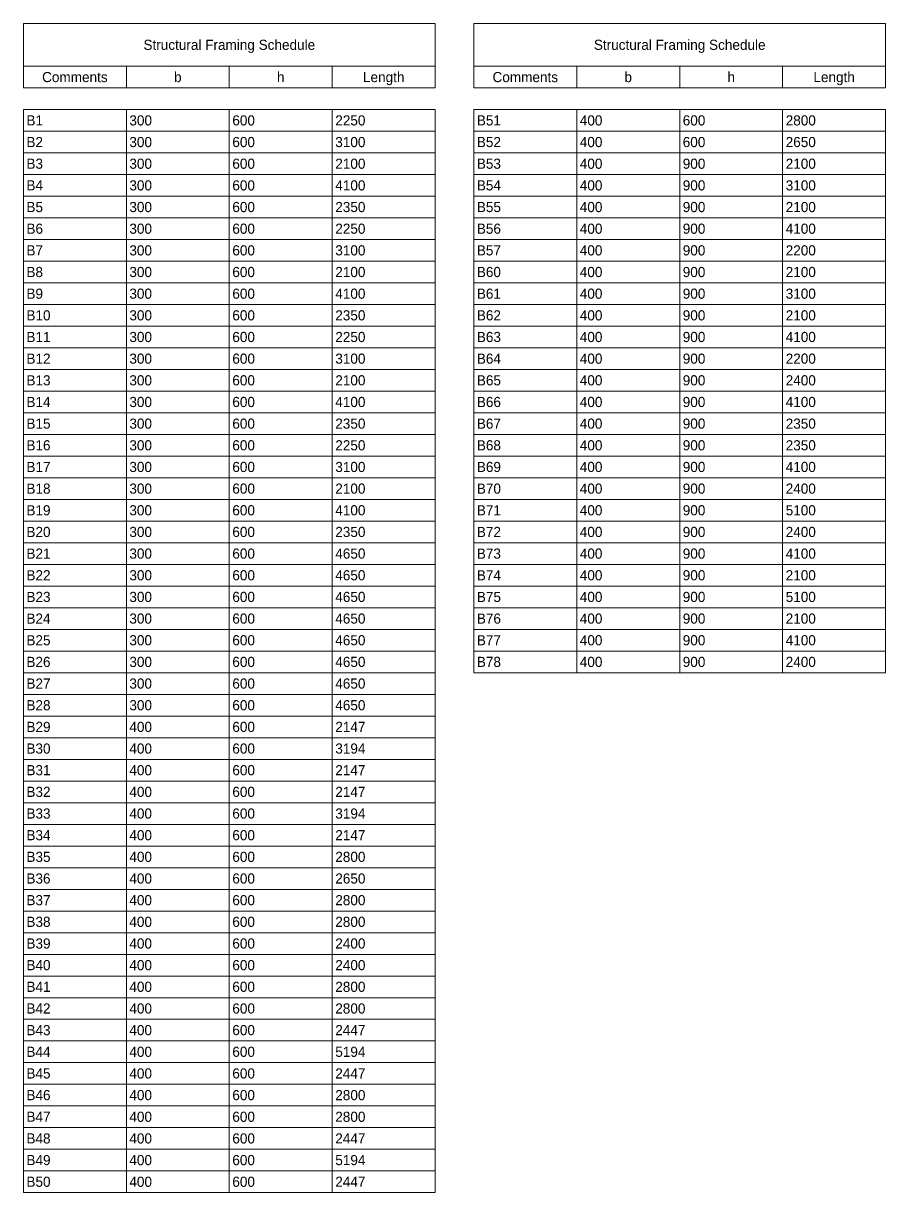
# Model space of a CAD drawing. Header units: millimetres. Extents: x -63539 to 256175, y -13917 to 28816.
# Drawn here: x -46384 to -24952, y -8943 to 20128 of the extents above; entities that cross this region are included whole.
import ezdxf

# ---------------------------------------------------------------- set-up
doc = ezdxf.new("R2010")
doc.units = ezdxf.units.MM
doc.layers.add('A-CUTOUT-THIN', color=151, linetype='Continuous', lineweight=9)
doc.layers.add('G-ANNO-SCHD', color=231, linetype='Continuous', lineweight=9)
doc.styles.add('JetBrains Mono_1', font='JetBrainsMono-VariableFont_wght.ttf', dxfattribs={"height": 2.5})

msp = doc.modelspace()

# ---------------------------------------------------------------- linework, layer by layer
at = {"layer": 'A-CUTOUT-THIN'}
for p, q in [((-46383.6, 20127.6), (-46383.6, 19061.3)), ((-36147.4, 20127.6), (-46383.6, 20127.6)), ((-36147.4, 19061.3), (-36147.4, 20127.6)), ((-35187.7, 20127.6), (-35187.7, 19061.3)), ((-24951.5, 20127.6), (-35187.7, 20127.6)), ((-24951.5, 19061.3), (-24951.5, 20127.6)), ((-46383.6, 19061.3), (-46383.6, 18522.8)), ((-46383.6, 19061.3), (-36147.4, 19061.3)), ((-43824.5, 19061.3), (-43824.5, 18522.8)), ((-41265.5, 19061.3), (-41265.5, 18522.8)), ((-38706.4, 19061.3), (-38706.4, 18522.8)), ((-36147.4, 19061.3), (-36147.4, 18522.8)), ((-35187.7, 19061.3), (-35187.7, 18522.8)), ((-35187.7, 19061.3), (-24951.5, 19061.3)), ((-32628.7, 19061.3), (-32628.7, 18522.8)), ((-30069.6, 19061.3), (-30069.6, 18522.8)), ((-27510.6, 19061.3), (-27510.6, 18522.8)), ((-24951.5, 19061.3), (-24951.5, 18522.8)), ((-43824.5, 18522.8), (-46383.6, 18522.8)), ((-41265.5, 18522.8), (-43824.5, 18522.8)), ((-38706.4, 18522.8), (-41265.5, 18522.8)), ((-36147.4, 18522.8), (-38706.4, 18522.8)), ((-32628.7, 18522.8), (-35187.7, 18522.8)), ((-30069.6, 18522.8), (-32628.7, 18522.8)), ((-27510.6, 18522.8), (-30069.6, 18522.8)), ((-24951.5, 18522.8), (-27510.6, 18522.8)), ((-43824.5, 17984.2), (-46383.6, 17984.2)), ((-46383.6, 17984.2), (-46383.6, 17445.7)), ((-41265.5, 17984.2), (-43824.5, 17984.2)), ((-43824.5, 17984.2), (-43824.5, 17445.7)), ((-38706.4, 17984.2), (-41265.5, 17984.2)), ((-41265.5, 17984.2), (-41265.5, 17445.7)), ((-36147.4, 17984.2), (-38706.4, 17984.2)), ((-38706.4, 17984.2), (-38706.4, 17445.7)), ((-36147.4, 17984.2), (-36147.4, 17445.7)), ((-32628.7, 17984.2), (-35187.7, 17984.2)), ((-35187.7, 17984.2), (-35187.7, 17445.7)), ((-30069.6, 17984.2), (-32628.7, 17984.2)), ((-32628.7, 17984.2), (-32628.7, 17445.7)), ((-27510.6, 17984.2), (-30069.6, 17984.2)), ((-30069.6, 17984.2), (-30069.6, 17445.7)), ((-24951.5, 17984.2), (-27510.6, 17984.2)), ((-27510.6, 17984.2), (-27510.6, 17445.7)), ((-24951.5, 17984.2), (-24951.5, 17445.7)), ((-43824.5, 17445.7), (-46383.6, 17445.7)), ((-46383.6, 17445.7), (-46383.6, 16907.2)), ((-41265.5, 17445.7), (-43824.5, 17445.7)), ((-43824.5, 17445.7), (-43824.5, 16907.2)), ((-38706.4, 17445.7), (-41265.5, 17445.7)), ((-41265.5, 17445.7), (-41265.5, 16907.2)), ((-36147.4, 17445.7), (-38706.4, 17445.7)), ((-38706.4, 17445.7), (-38706.4, 16907.2)), ((-36147.4, 17445.7), (-36147.4, 16907.2)), ((-32628.7, 17445.7), (-35187.7, 17445.7)), ((-35187.7, 17445.7), (-35187.7, 16907.2)), ((-30069.6, 17445.7), (-32628.7, 17445.7)), ((-32628.7, 17445.7), (-32628.7, 16907.2)), ((-27510.6, 17445.7), (-30069.6, 17445.7)), ((-30069.6, 17445.7), (-30069.6, 16907.2)), ((-24951.5, 17445.7), (-27510.6, 17445.7)), ((-27510.6, 17445.7), (-27510.6, 16907.2)), ((-24951.5, 17445.7), (-24951.5, 16907.2)), ((-43824.5, 16907.2), (-46383.6, 16907.2)), ((-46383.6, 16907.2), (-46383.6, 16368.6)), ((-41265.5, 16907.2), (-43824.5, 16907.2)), ((-43824.5, 16907.2), (-43824.5, 16368.6)), ((-38706.4, 16907.2), (-41265.5, 16907.2)), ((-41265.5, 16907.2), (-41265.5, 16368.6)), ((-36147.4, 16907.2), (-38706.4, 16907.2)), ((-38706.4, 16907.2), (-38706.4, 16368.6)), ((-36147.4, 16907.2), (-36147.4, 16368.6)), ((-32628.7, 16907.2), (-35187.7, 16907.2)), ((-35187.7, 16907.2), (-35187.7, 16368.6)), ((-30069.6, 16907.2), (-32628.7, 16907.2)), ((-32628.7, 16907.2), (-32628.7, 16368.6)), ((-27510.6, 16907.2), (-30069.6, 16907.2)), ((-30069.6, 16907.2), (-30069.6, 16368.6)), ((-24951.5, 16907.2), (-27510.6, 16907.2)), ((-27510.6, 16907.2), (-27510.6, 16368.6)), ((-24951.5, 16907.2), (-24951.5, 16368.6)), ((-43824.5, 16368.6), (-46383.6, 16368.6)), ((-46383.6, 16368.6), (-46383.6, 15830.1)), ((-41265.5, 16368.6), (-43824.5, 16368.6)), ((-43824.5, 16368.6), (-43824.5, 15830.1)), ((-38706.4, 16368.6), (-41265.5, 16368.6)), ((-41265.5, 16368.6), (-41265.5, 15830.1)), ((-36147.4, 16368.6), (-38706.4, 16368.6)), ((-38706.4, 16368.6), (-38706.4, 15830.1)), ((-36147.4, 16368.6), (-36147.4, 15830.1)), ((-32628.7, 16368.6), (-35187.7, 16368.6)), ((-35187.7, 16368.6), (-35187.7, 15830.1)), ((-30069.6, 16368.6), (-32628.7, 16368.6)), ((-32628.7, 16368.6), (-32628.7, 15830.1)), ((-27510.6, 16368.6), (-30069.6, 16368.6)), ((-30069.6, 16368.6), (-30069.6, 15830.1)), ((-24951.5, 16368.6), (-27510.6, 16368.6)), ((-27510.6, 16368.6), (-27510.6, 15830.1)), ((-24951.5, 16368.6), (-24951.5, 15830.1)), ((-43824.5, 15830.1), (-46383.6, 15830.1)), ((-46383.6, 15830.1), (-46383.6, 15291.5)), ((-41265.5, 15830.1), (-43824.5, 15830.1)), ((-43824.5, 15830.1), (-43824.5, 15291.5)), ((-38706.4, 15830.1), (-41265.5, 15830.1)), ((-41265.5, 15830.1), (-41265.5, 15291.5)), ((-36147.4, 15830.1), (-38706.4, 15830.1)), ((-38706.4, 15830.1), (-38706.4, 15291.5)), ((-36147.4, 15830.1), (-36147.4, 15291.5)), ((-32628.7, 15830.1), (-35187.7, 15830.1)), ((-35187.7, 15830.1), (-35187.7, 15291.5)), ((-30069.6, 15830.1), (-32628.7, 15830.1)), ((-32628.7, 15830.1), (-32628.7, 15291.5)), ((-27510.6, 15830.1), (-30069.6, 15830.1)), ((-30069.6, 15830.1), (-30069.6, 15291.5)), ((-24951.5, 15830.1), (-27510.6, 15830.1)), ((-27510.6, 15830.1), (-27510.6, 15291.5)), ((-24951.5, 15830.1), (-24951.5, 15291.5)), ((-43824.5, 15291.5), (-46383.6, 15291.5)), ((-46383.6, 15291.5), (-46383.6, 14753)), ((-41265.5, 15291.5), (-43824.5, 15291.5)), ((-43824.5, 15291.5), (-43824.5, 14753)), ((-38706.4, 15291.5), (-41265.5, 15291.5)), ((-41265.5, 15291.5), (-41265.5, 14753)), ((-36147.4, 15291.5), (-38706.4, 15291.5)), ((-38706.4, 15291.5), (-38706.4, 14753)), ((-36147.4, 15291.5), (-36147.4, 14753)), ((-32628.7, 15291.5), (-35187.7, 15291.5)), ((-35187.7, 15291.5), (-35187.7, 14753)), ((-30069.6, 15291.5), (-32628.7, 15291.5)), ((-32628.7, 15291.5), (-32628.7, 14753)), ((-27510.6, 15291.5), (-30069.6, 15291.5)), ((-30069.6, 15291.5), (-30069.6, 14753)), ((-24951.5, 15291.5), (-27510.6, 15291.5)), ((-27510.6, 15291.5), (-27510.6, 14753)), ((-24951.5, 15291.5), (-24951.5, 14753)), ((-43824.5, 14753), (-46383.6, 14753)), ((-46383.6, 14753), (-46383.6, 14214.5)), ((-41265.5, 14753), (-43824.5, 14753)), ((-43824.5, 14753), (-43824.5, 14214.5)), ((-38706.4, 14753), (-41265.5, 14753)), ((-41265.5, 14753), (-41265.5, 14214.5)), ((-36147.4, 14753), (-38706.4, 14753)), ((-38706.4, 14753), (-38706.4, 14214.5)), ((-36147.4, 14753), (-36147.4, 14214.5)), ((-32628.7, 14753), (-35187.7, 14753)), ((-35187.7, 14753), (-35187.7, 14214.5)), ((-30069.6, 14753), (-32628.7, 14753)), ((-32628.7, 14753), (-32628.7, 14214.5)), ((-27510.6, 14753), (-30069.6, 14753)), ((-30069.6, 14753), (-30069.6, 14214.5)), ((-24951.5, 14753), (-27510.6, 14753)), ((-27510.6, 14753), (-27510.6, 14214.5)), ((-24951.5, 14753), (-24951.5, 14214.5)), ((-43824.5, 14214.5), (-46383.6, 14214.5)), ((-46383.6, 14214.5), (-46383.6, 13675.9)), ((-41265.5, 14214.5), (-43824.5, 14214.5)), ((-43824.5, 14214.5), (-43824.5, 13675.9)), ((-38706.4, 14214.5), (-41265.5, 14214.5)), ((-41265.5, 14214.5), (-41265.5, 13675.9)), ((-36147.4, 14214.5), (-38706.4, 14214.5)), ((-38706.4, 14214.5), (-38706.4, 13675.9)), ((-36147.4, 14214.5), (-36147.4, 13675.9)), ((-32628.7, 14214.5), (-35187.7, 14214.5)), ((-35187.7, 14214.5), (-35187.7, 13675.9)), ((-30069.6, 14214.5), (-32628.7, 14214.5)), ((-32628.7, 14214.5), (-32628.7, 13675.9)), ((-27510.6, 14214.5), (-30069.6, 14214.5)), ((-30069.6, 14214.5), (-30069.6, 13675.9)), ((-24951.5, 14214.5), (-27510.6, 14214.5)), ((-27510.6, 14214.5), (-27510.6, 13675.9)), ((-24951.5, 14214.5), (-24951.5, 13675.9)), ((-43824.5, 13675.9), (-46383.6, 13675.9)), ((-46383.6, 13675.9), (-46383.6, 13137.4)), ((-41265.5, 13675.9), (-43824.5, 13675.9)), ((-43824.5, 13675.9), (-43824.5, 13137.4)), ((-38706.4, 13675.9), (-41265.5, 13675.9)), ((-41265.5, 13675.9), (-41265.5, 13137.4)), ((-36147.4, 13675.9), (-38706.4, 13675.9)), ((-38706.4, 13675.9), (-38706.4, 13137.4)), ((-36147.4, 13675.9), (-36147.4, 13137.4)), ((-32628.7, 13675.9), (-35187.7, 13675.9)), ((-35187.7, 13675.9), (-35187.7, 13137.4)), ((-30069.6, 13675.9), (-32628.7, 13675.9)), ((-32628.7, 13675.9), (-32628.7, 13137.4)), ((-27510.6, 13675.9), (-30069.6, 13675.9)), ((-30069.6, 13675.9), (-30069.6, 13137.4)), ((-24951.5, 13675.9), (-27510.6, 13675.9)), ((-27510.6, 13675.9), (-27510.6, 13137.4)), ((-24951.5, 13675.9), (-24951.5, 13137.4)), ((-43824.5, 13137.4), (-46383.6, 13137.4)), ((-46383.6, 13137.4), (-46383.6, 12598.8)), ((-41265.5, 13137.4), (-43824.5, 13137.4)), ((-43824.5, 13137.4), (-43824.5, 12598.8)), ((-38706.4, 13137.4), (-41265.5, 13137.4)), ((-41265.5, 13137.4), (-41265.5, 12598.8)), ((-36147.4, 13137.4), (-38706.4, 13137.4)), ((-38706.4, 13137.4), (-38706.4, 12598.8)), ((-36147.4, 13137.4), (-36147.4, 12598.8)), ((-32628.7, 13137.4), (-35187.7, 13137.4)), ((-35187.7, 13137.4), (-35187.7, 12598.8)), ((-30069.6, 13137.4), (-32628.7, 13137.4)), ((-32628.7, 13137.4), (-32628.7, 12598.8)), ((-27510.6, 13137.4), (-30069.6, 13137.4)), ((-30069.6, 13137.4), (-30069.6, 12598.8)), ((-24951.5, 13137.4), (-27510.6, 13137.4)), ((-27510.6, 13137.4), (-27510.6, 12598.8)), ((-24951.5, 13137.4), (-24951.5, 12598.8)), ((-43824.5, 12598.8), (-46383.6, 12598.8)), ((-46383.6, 12598.8), (-46383.6, 12060.3)), ((-41265.5, 12598.8), (-43824.5, 12598.8)), ((-43824.5, 12598.8), (-43824.5, 12060.3)), ((-38706.4, 12598.8), (-41265.5, 12598.8)), ((-41265.5, 12598.8), (-41265.5, 12060.3)), ((-36147.4, 12598.8), (-38706.4, 12598.8)), ((-38706.4, 12598.8), (-38706.4, 12060.3)), ((-36147.4, 12598.8), (-36147.4, 12060.3)), ((-32628.7, 12598.8), (-35187.7, 12598.8)), ((-35187.7, 12598.8), (-35187.7, 12060.3)), ((-30069.6, 12598.8), (-32628.7, 12598.8)), ((-32628.7, 12598.8), (-32628.7, 12060.3)), ((-27510.6, 12598.8), (-30069.6, 12598.8)), ((-30069.6, 12598.8), (-30069.6, 12060.3)), ((-24951.5, 12598.8), (-27510.6, 12598.8)), ((-27510.6, 12598.8), (-27510.6, 12060.3)), ((-24951.5, 12598.8), (-24951.5, 12060.3)), ((-43824.5, 12060.3), (-46383.6, 12060.3)), ((-46383.6, 12060.3), (-46383.6, 11521.8)), ((-41265.5, 12060.3), (-43824.5, 12060.3)), ((-43824.5, 12060.3), (-43824.5, 11521.8)), ((-38706.4, 12060.3), (-41265.5, 12060.3)), ((-41265.5, 12060.3), (-41265.5, 11521.8)), ((-36147.4, 12060.3), (-38706.4, 12060.3)), ((-38706.4, 12060.3), (-38706.4, 11521.8)), ((-36147.4, 12060.3), (-36147.4, 11521.8)), ((-32628.7, 12060.3), (-35187.7, 12060.3)), ((-35187.7, 12060.3), (-35187.7, 11521.8)), ((-30069.6, 12060.3), (-32628.7, 12060.3)), ((-32628.7, 12060.3), (-32628.7, 11521.8)), ((-27510.6, 12060.3), (-30069.6, 12060.3)), ((-30069.6, 12060.3), (-30069.6, 11521.8)), ((-24951.5, 12060.3), (-27510.6, 12060.3)), ((-27510.6, 12060.3), (-27510.6, 11521.8)), ((-24951.5, 12060.3), (-24951.5, 11521.8)), ((-43824.5, 11521.8), (-46383.6, 11521.8)), ((-46383.6, 11521.8), (-46383.6, 10983.2)), ((-41265.5, 11521.8), (-43824.5, 11521.8)), ((-43824.5, 11521.8), (-43824.5, 10983.2)), ((-38706.4, 11521.8), (-41265.5, 11521.8)), ((-41265.5, 11521.8), (-41265.5, 10983.2)), ((-36147.4, 11521.8), (-38706.4, 11521.8)), ((-38706.4, 11521.8), (-38706.4, 10983.2)), ((-36147.4, 11521.8), (-36147.4, 10983.2)), ((-32628.7, 11521.8), (-35187.7, 11521.8)), ((-35187.7, 11521.8), (-35187.7, 10983.2)), ((-30069.6, 11521.8), (-32628.7, 11521.8)), ((-32628.7, 11521.8), (-32628.7, 10983.2)), ((-27510.6, 11521.8), (-30069.6, 11521.8)), ((-30069.6, 11521.8), (-30069.6, 10983.2)), ((-24951.5, 11521.8), (-27510.6, 11521.8)), ((-27510.6, 11521.8), (-27510.6, 10983.2)), ((-24951.5, 11521.8), (-24951.5, 10983.2)), ((-43824.5, 10983.2), (-46383.6, 10983.2)), ((-46383.6, 10983.2), (-46383.6, 10444.7)), ((-41265.5, 10983.2), (-43824.5, 10983.2)), ((-43824.5, 10983.2), (-43824.5, 10444.7)), ((-38706.4, 10983.2), (-41265.5, 10983.2)), ((-41265.5, 10983.2), (-41265.5, 10444.7)), ((-36147.4, 10983.2), (-38706.4, 10983.2)), ((-38706.4, 10983.2), (-38706.4, 10444.7)), ((-36147.4, 10983.2), (-36147.4, 10444.7)), ((-32628.7, 10983.2), (-35187.7, 10983.2)), ((-35187.7, 10983.2), (-35187.7, 10444.7)), ((-30069.6, 10983.2), (-32628.7, 10983.2)), ((-32628.7, 10983.2), (-32628.7, 10444.7)), ((-27510.6, 10983.2), (-30069.6, 10983.2)), ((-30069.6, 10983.2), (-30069.6, 10444.7)), ((-24951.5, 10983.2), (-27510.6, 10983.2)), ((-27510.6, 10983.2), (-27510.6, 10444.7)), ((-24951.5, 10983.2), (-24951.5, 10444.7)), ((-43824.5, 10444.7), (-46383.6, 10444.7)), ((-46383.6, 10444.7), (-46383.6, 9906.1)), ((-41265.5, 10444.7), (-43824.5, 10444.7)), ((-43824.5, 10444.7), (-43824.5, 9906.1)), ((-38706.4, 10444.7), (-41265.5, 10444.7)), ((-41265.5, 10444.7), (-41265.5, 9906.1)), ((-36147.4, 10444.7), (-38706.4, 10444.7)), ((-38706.4, 10444.7), (-38706.4, 9906.1)), ((-36147.4, 10444.7), (-36147.4, 9906.1)), ((-32628.7, 10444.7), (-35187.7, 10444.7)), ((-35187.7, 10444.7), (-35187.7, 9906.1)), ((-30069.6, 10444.7), (-32628.7, 10444.7)), ((-32628.7, 10444.7), (-32628.7, 9906.1)), ((-27510.6, 10444.7), (-30069.6, 10444.7)), ((-30069.6, 10444.7), (-30069.6, 9906.1)), ((-24951.5, 10444.7), (-27510.6, 10444.7)), ((-27510.6, 10444.7), (-27510.6, 9906.1)), ((-24951.5, 10444.7), (-24951.5, 9906.1)), ((-43824.5, 9906.1), (-46383.6, 9906.1)), ((-46383.6, 9906.1), (-46383.6, 9367.6)), ((-41265.5, 9906.1), (-43824.5, 9906.1)), ((-43824.5, 9906.1), (-43824.5, 9367.6)), ((-38706.4, 9906.1), (-41265.5, 9906.1)), ((-41265.5, 9906.1), (-41265.5, 9367.6)), ((-36147.4, 9906.1), (-38706.4, 9906.1)), ((-38706.4, 9906.1), (-38706.4, 9367.6)), ((-36147.4, 9906.1), (-36147.4, 9367.6)), ((-32628.7, 9906.1), (-35187.7, 9906.1)), ((-35187.7, 9906.1), (-35187.7, 9367.6)), ((-30069.6, 9906.1), (-32628.7, 9906.1)), ((-32628.7, 9906.1), (-32628.7, 9367.6)), ((-27510.6, 9906.1), (-30069.6, 9906.1)), ((-30069.6, 9906.1), (-30069.6, 9367.6)), ((-24951.5, 9906.1), (-27510.6, 9906.1)), ((-27510.6, 9906.1), (-27510.6, 9367.6)), ((-24951.5, 9906.1), (-24951.5, 9367.6)), ((-43824.5, 9367.6), (-46383.6, 9367.6)), ((-46383.6, 9367.6), (-46383.6, 8829.1)), ((-41265.5, 9367.6), (-43824.5, 9367.6)), ((-43824.5, 9367.6), (-43824.5, 8829.1)), ((-38706.4, 9367.6), (-41265.5, 9367.6)), ((-41265.5, 9367.6), (-41265.5, 8829.1)), ((-36147.4, 9367.6), (-38706.4, 9367.6)), ((-38706.4, 9367.6), (-38706.4, 8829.1)), ((-36147.4, 9367.6), (-36147.4, 8829.1)), ((-32628.7, 9367.6), (-35187.7, 9367.6)), ((-35187.7, 9367.6), (-35187.7, 8829.1)), ((-30069.6, 9367.6), (-32628.7, 9367.6)), ((-32628.7, 9367.6), (-32628.7, 8829.1)), ((-27510.6, 9367.6), (-30069.6, 9367.6)), ((-30069.6, 9367.6), (-30069.6, 8829.1)), ((-24951.5, 9367.6), (-27510.6, 9367.6)), ((-27510.6, 9367.6), (-27510.6, 8829.1)), ((-24951.5, 9367.6), (-24951.5, 8829.1)), ((-43824.5, 8829.1), (-46383.6, 8829.1)), ((-46383.6, 8829.1), (-46383.6, 8290.5)), ((-41265.5, 8829.1), (-43824.5, 8829.1)), ((-43824.5, 8829.1), (-43824.5, 8290.5)), ((-38706.4, 8829.1), (-41265.5, 8829.1)), ((-41265.5, 8829.1), (-41265.5, 8290.5)), ((-36147.4, 8829.1), (-38706.4, 8829.1)), ((-38706.4, 8829.1), (-38706.4, 8290.5)), ((-36147.4, 8829.1), (-36147.4, 8290.5)), ((-32628.7, 8829.1), (-35187.7, 8829.1)), ((-35187.7, 8829.1), (-35187.7, 8290.5)), ((-30069.6, 8829.1), (-32628.7, 8829.1)), ((-32628.7, 8829.1), (-32628.7, 8290.5)), ((-27510.6, 8829.1), (-30069.6, 8829.1)), ((-30069.6, 8829.1), (-30069.6, 8290.5)), ((-24951.5, 8829.1), (-27510.6, 8829.1)), ((-27510.6, 8829.1), (-27510.6, 8290.5)), ((-24951.5, 8829.1), (-24951.5, 8290.5)), ((-43824.5, 8290.5), (-46383.6, 8290.5)), ((-46383.6, 8290.5), (-46383.6, 7752)), ((-41265.5, 8290.5), (-43824.5, 8290.5)), ((-43824.5, 8290.5), (-43824.5, 7752)), ((-38706.4, 8290.5), (-41265.5, 8290.5)), ((-41265.5, 8290.5), (-41265.5, 7752)), ((-36147.4, 8290.5), (-38706.4, 8290.5)), ((-38706.4, 8290.5), (-38706.4, 7752)), ((-36147.4, 8290.5), (-36147.4, 7752)), ((-32628.7, 8290.5), (-35187.7, 8290.5)), ((-35187.7, 8290.5), (-35187.7, 7752)), ((-30069.6, 8290.5), (-32628.7, 8290.5)), ((-32628.7, 8290.5), (-32628.7, 7752)), ((-27510.6, 8290.5), (-30069.6, 8290.5)), ((-30069.6, 8290.5), (-30069.6, 7752)), ((-24951.5, 8290.5), (-27510.6, 8290.5)), ((-27510.6, 8290.5), (-27510.6, 7752)), ((-24951.5, 8290.5), (-24951.5, 7752)), ((-43824.5, 7752), (-46383.6, 7752)), ((-46383.6, 7752), (-46383.6, 7213.4)), ((-41265.5, 7752), (-43824.5, 7752)), ((-43824.5, 7752), (-43824.5, 7213.4)), ((-38706.4, 7752), (-41265.5, 7752)), ((-41265.5, 7752), (-41265.5, 7213.4)), ((-36147.4, 7752), (-38706.4, 7752)), ((-38706.4, 7752), (-38706.4, 7213.4)), ((-36147.4, 7752), (-36147.4, 7213.4)), ((-32628.7, 7752), (-35187.7, 7752)), ((-35187.7, 7752), (-35187.7, 7213.4)), ((-30069.6, 7752), (-32628.7, 7752)), ((-32628.7, 7752), (-32628.7, 7213.4)), ((-27510.6, 7752), (-30069.6, 7752)), ((-30069.6, 7752), (-30069.6, 7213.4)), ((-24951.5, 7752), (-27510.6, 7752)), ((-27510.6, 7752), (-27510.6, 7213.4)), ((-24951.5, 7752), (-24951.5, 7213.4)), ((-43824.5, 7213.4), (-46383.6, 7213.4)), ((-46383.6, 7213.4), (-46383.6, 6674.9)), ((-41265.5, 7213.4), (-43824.5, 7213.4)), ((-43824.5, 7213.4), (-43824.5, 6674.9)), ((-38706.4, 7213.4), (-41265.5, 7213.4)), ((-41265.5, 7213.4), (-41265.5, 6674.9)), ((-36147.4, 7213.4), (-38706.4, 7213.4)), ((-38706.4, 7213.4), (-38706.4, 6674.9)), ((-36147.4, 7213.4), (-36147.4, 6674.9)), ((-32628.7, 7213.4), (-35187.7, 7213.4)), ((-35187.7, 7213.4), (-35187.7, 6674.9)), ((-30069.6, 7213.4), (-32628.7, 7213.4)), ((-32628.7, 7213.4), (-32628.7, 6674.9)), ((-27510.6, 7213.4), (-30069.6, 7213.4)), ((-30069.6, 7213.4), (-30069.6, 6674.9)), ((-24951.5, 7213.4), (-27510.6, 7213.4)), ((-27510.6, 7213.4), (-27510.6, 6674.9)), ((-24951.5, 7213.4), (-24951.5, 6674.9)), ((-43824.5, 6674.9), (-46383.6, 6674.9)), ((-46383.6, 6674.9), (-46383.6, 6136.4)), ((-41265.5, 6674.9), (-43824.5, 6674.9)), ((-43824.5, 6674.9), (-43824.5, 6136.4)), ((-38706.4, 6674.9), (-41265.5, 6674.9)), ((-41265.5, 6674.9), (-41265.5, 6136.4)), ((-36147.4, 6674.9), (-38706.4, 6674.9)), ((-38706.4, 6674.9), (-38706.4, 6136.4)), ((-36147.4, 6674.9), (-36147.4, 6136.4)), ((-32628.7, 6674.9), (-35187.7, 6674.9)), ((-35187.7, 6674.9), (-35187.7, 6136.4)), ((-30069.6, 6674.9), (-32628.7, 6674.9)), ((-32628.7, 6674.9), (-32628.7, 6136.4)), ((-27510.6, 6674.9), (-30069.6, 6674.9)), ((-30069.6, 6674.9), (-30069.6, 6136.4)), ((-24951.5, 6674.9), (-27510.6, 6674.9)), ((-27510.6, 6674.9), (-27510.6, 6136.4)), ((-24951.5, 6674.9), (-24951.5, 6136.4)), ((-43824.5, 6136.4), (-46383.6, 6136.4)), ((-46383.6, 6136.4), (-46383.6, 5597.8)), ((-41265.5, 6136.4), (-43824.5, 6136.4)), ((-43824.5, 6136.4), (-43824.5, 5597.8)), ((-38706.4, 6136.4), (-41265.5, 6136.4)), ((-41265.5, 6136.4), (-41265.5, 5597.8)), ((-36147.4, 6136.4), (-38706.4, 6136.4)), ((-38706.4, 6136.4), (-38706.4, 5597.8)), ((-36147.4, 6136.4), (-36147.4, 5597.8)), ((-32628.7, 6136.4), (-35187.7, 6136.4)), ((-35187.7, 6136.4), (-35187.7, 5597.8)), ((-30069.6, 6136.4), (-32628.7, 6136.4)), ((-32628.7, 6136.4), (-32628.7, 5597.8)), ((-27510.6, 6136.4), (-30069.6, 6136.4)), ((-30069.6, 6136.4), (-30069.6, 5597.8)), ((-24951.5, 6136.4), (-27510.6, 6136.4)), ((-27510.6, 6136.4), (-27510.6, 5597.8)), ((-24951.5, 6136.4), (-24951.5, 5597.8)), ((-43824.5, 5597.8), (-46383.6, 5597.8)), ((-46383.6, 5597.8), (-46383.6, 5059.3)), ((-41265.5, 5597.8), (-43824.5, 5597.8)), ((-43824.5, 5597.8), (-43824.5, 5059.3)), ((-38706.4, 5597.8), (-41265.5, 5597.8)), ((-41265.5, 5597.8), (-41265.5, 5059.3)), ((-36147.4, 5597.8), (-38706.4, 5597.8)), ((-38706.4, 5597.8), (-38706.4, 5059.3)), ((-36147.4, 5597.8), (-36147.4, 5059.3)), ((-32628.7, 5597.8), (-35187.7, 5597.8)), ((-35187.7, 5597.8), (-35187.7, 5059.3)), ((-30069.6, 5597.8), (-32628.7, 5597.8)), ((-32628.7, 5597.8), (-32628.7, 5059.3)), ((-27510.6, 5597.8), (-30069.6, 5597.8)), ((-30069.6, 5597.8), (-30069.6, 5059.3)), ((-24951.5, 5597.8), (-27510.6, 5597.8)), ((-27510.6, 5597.8), (-27510.6, 5059.3)), ((-24951.5, 5597.8), (-24951.5, 5059.3)), ((-43824.5, 5059.3), (-46383.6, 5059.3)), ((-46383.6, 5059.3), (-46383.6, 4520.7)), ((-41265.5, 5059.3), (-43824.5, 5059.3)), ((-43824.5, 5059.3), (-43824.5, 4520.7)), ((-38706.4, 5059.3), (-41265.5, 5059.3)), ((-41265.5, 5059.3), (-41265.5, 4520.7)), ((-36147.4, 5059.3), (-38706.4, 5059.3)), ((-38706.4, 5059.3), (-38706.4, 4520.7)), ((-36147.4, 5059.3), (-36147.4, 4520.7)), ((-32628.7, 5059.3), (-35187.7, 5059.3)), ((-35187.7, 5059.3), (-35187.7, 4520.7)), ((-30069.6, 5059.3), (-32628.7, 5059.3)), ((-32628.7, 5059.3), (-32628.7, 4520.7)), ((-27510.6, 5059.3), (-30069.6, 5059.3)), ((-30069.6, 5059.3), (-30069.6, 4520.7)), ((-24951.5, 5059.3), (-27510.6, 5059.3)), ((-27510.6, 5059.3), (-27510.6, 4520.7)), ((-24951.5, 5059.3), (-24951.5, 4520.7)), ((-43824.5, 4520.7), (-46383.6, 4520.7)), ((-46383.6, 4520.7), (-46383.6, 3982.2)), ((-41265.5, 4520.7), (-43824.5, 4520.7)), ((-43824.5, 4520.7), (-43824.5, 3982.2)), ((-38706.4, 4520.7), (-41265.5, 4520.7)), ((-41265.5, 4520.7), (-41265.5, 3982.2)), ((-36147.4, 4520.7), (-38706.4, 4520.7)), ((-38706.4, 4520.7), (-38706.4, 3982.2)), ((-36147.4, 4520.7), (-36147.4, 3982.2)), ((-32628.7, 4520.7), (-35187.7, 4520.7)), ((-35187.7, 4520.7), (-35187.7, 3982.2)), ((-30069.6, 4520.7), (-32628.7, 4520.7)), ((-32628.7, 4520.7), (-32628.7, 3982.2)), ((-27510.6, 4520.7), (-30069.6, 4520.7)), ((-30069.6, 4520.7), (-30069.6, 3982.2)), ((-24951.5, 4520.7), (-27510.6, 4520.7)), ((-27510.6, 4520.7), (-27510.6, 3982.2)), ((-24951.5, 4520.7), (-24951.5, 3982.2)), ((-43824.5, 3982.2), (-46383.6, 3982.2)), ((-46383.6, 3982.2), (-46383.6, 3443.7)), ((-41265.5, 3982.2), (-43824.5, 3982.2)), ((-43824.5, 3982.2), (-43824.5, 3443.7)), ((-38706.4, 3982.2), (-41265.5, 3982.2)), ((-41265.5, 3982.2), (-41265.5, 3443.7)), ((-36147.4, 3982.2), (-38706.4, 3982.2)), ((-38706.4, 3982.2), (-38706.4, 3443.7)), ((-36147.4, 3982.2), (-36147.4, 3443.7)), ((-32628.7, 3982.2), (-35187.7, 3982.2)), ((-30069.6, 3982.2), (-32628.7, 3982.2)), ((-27510.6, 3982.2), (-30069.6, 3982.2)), ((-24951.5, 3982.2), (-27510.6, 3982.2)), ((-43824.5, 3443.7), (-46383.6, 3443.7)), ((-46383.6, 3443.7), (-46383.6, 2905.1)), ((-41265.5, 3443.7), (-43824.5, 3443.7)), ((-43824.5, 3443.7), (-43824.5, 2905.1)), ((-38706.4, 3443.7), (-41265.5, 3443.7)), ((-41265.5, 3443.7), (-41265.5, 2905.1)), ((-36147.4, 3443.7), (-38706.4, 3443.7)), ((-38706.4, 3443.7), (-38706.4, 2905.1)), ((-36147.4, 3443.7), (-36147.4, 2905.1)), ((-43824.5, 2905.1), (-46383.6, 2905.1)), ((-46383.6, 2905.1), (-46383.6, 2366.6)), ((-41265.5, 2905.1), (-43824.5, 2905.1)), ((-43824.5, 2905.1), (-43824.5, 2366.6)), ((-38706.4, 2905.1), (-41265.5, 2905.1)), ((-41265.5, 2905.1), (-41265.5, 2366.6)), ((-36147.4, 2905.1), (-38706.4, 2905.1)), ((-38706.4, 2905.1), (-38706.4, 2366.6)), ((-36147.4, 2905.1), (-36147.4, 2366.6)), ((-43824.5, 2366.6), (-46383.6, 2366.6)), ((-46383.6, 2366.6), (-46383.6, 1828.1)), ((-41265.5, 2366.6), (-43824.5, 2366.6)), ((-43824.5, 2366.6), (-43824.5, 1828.1)), ((-38706.4, 2366.6), (-41265.5, 2366.6)), ((-41265.5, 2366.6), (-41265.5, 1828.1)), ((-36147.4, 2366.6), (-38706.4, 2366.6)), ((-38706.4, 2366.6), (-38706.4, 1828.1)), ((-36147.4, 2366.6), (-36147.4, 1828.1)), ((-43824.5, 1828.1), (-46383.6, 1828.1)), ((-46383.6, 1828.1), (-46383.6, 1289.5)), ((-41265.5, 1828.1), (-43824.5, 1828.1)), ((-43824.5, 1828.1), (-43824.5, 1289.5)), ((-38706.4, 1828.1), (-41265.5, 1828.1)), ((-41265.5, 1828.1), (-41265.5, 1289.5)), ((-36147.4, 1828.1), (-38706.4, 1828.1)), ((-38706.4, 1828.1), (-38706.4, 1289.5)), ((-36147.4, 1828.1), (-36147.4, 1289.5)), ((-43824.5, 1289.5), (-46383.6, 1289.5)), ((-46383.6, 1289.5), (-46383.6, 751)), ((-41265.5, 1289.5), (-43824.5, 1289.5)), ((-43824.5, 1289.5), (-43824.5, 751)), ((-38706.4, 1289.5), (-41265.5, 1289.5)), ((-41265.5, 1289.5), (-41265.5, 751)), ((-36147.4, 1289.5), (-38706.4, 1289.5)), ((-38706.4, 1289.5), (-38706.4, 751)), ((-36147.4, 1289.5), (-36147.4, 751)), ((-43824.5, 751), (-46383.6, 751)), ((-46383.6, 751), (-46383.6, 212.4)), ((-41265.5, 751), (-43824.5, 751)), ((-43824.5, 751), (-43824.5, 212.4)), ((-38706.4, 751), (-41265.5, 751)), ((-41265.5, 751), (-41265.5, 212.4)), ((-36147.4, 751), (-38706.4, 751)), ((-38706.4, 751), (-38706.4, 212.4)), ((-36147.4, 751), (-36147.4, 212.4)), ((-43824.5, 212.4), (-46383.6, 212.4)), ((-46383.6, 212.4), (-46383.6, -326.1)), ((-41265.5, 212.4), (-43824.5, 212.4)), ((-43824.5, 212.4), (-43824.5, -326.1)), ((-38706.4, 212.4), (-41265.5, 212.4)), ((-41265.5, 212.4), (-41265.5, -326.1)), ((-36147.4, 212.4), (-38706.4, 212.4)), ((-38706.4, 212.4), (-38706.4, -326.1)), ((-36147.4, 212.4), (-36147.4, -326.1)), ((-43824.5, -326.1), (-46383.6, -326.1)), ((-46383.6, -326.1), (-46383.6, -864.6)), ((-41265.5, -326.1), (-43824.5, -326.1)), ((-43824.5, -326.1), (-43824.5, -864.6)), ((-38706.4, -326.1), (-41265.5, -326.1)), ((-41265.5, -326.1), (-41265.5, -864.6)), ((-36147.4, -326.1), (-38706.4, -326.1)), ((-38706.4, -326.1), (-38706.4, -864.6)), ((-36147.4, -326.1), (-36147.4, -864.6)), ((-43824.5, -864.6), (-46383.6, -864.6)), ((-46383.6, -864.6), (-46383.6, -1403.2)), ((-41265.5, -864.6), (-43824.5, -864.6)), ((-43824.5, -864.6), (-43824.5, -1403.2)), ((-38706.4, -864.6), (-41265.5, -864.6)), ((-41265.5, -864.6), (-41265.5, -1403.2)), ((-36147.4, -864.6), (-38706.4, -864.6)), ((-38706.4, -864.6), (-38706.4, -1403.2)), ((-36147.4, -864.6), (-36147.4, -1403.2)), ((-43824.5, -1403.2), (-46383.6, -1403.2)), ((-46383.6, -1403.2), (-46383.6, -1941.7)), ((-41265.5, -1403.2), (-43824.5, -1403.2)), ((-43824.5, -1403.2), (-43824.5, -1941.7)), ((-38706.4, -1403.2), (-41265.5, -1403.2)), ((-41265.5, -1403.2), (-41265.5, -1941.7)), ((-36147.4, -1403.2), (-38706.4, -1403.2)), ((-38706.4, -1403.2), (-38706.4, -1941.7)), ((-36147.4, -1403.2), (-36147.4, -1941.7)), ((-43824.5, -1941.7), (-46383.6, -1941.7)), ((-46383.6, -1941.7), (-46383.6, -2480.3)), ((-41265.5, -1941.7), (-43824.5, -1941.7)), ((-43824.5, -1941.7), (-43824.5, -2480.3)), ((-38706.4, -1941.7), (-41265.5, -1941.7)), ((-41265.5, -1941.7), (-41265.5, -2480.3)), ((-36147.4, -1941.7), (-38706.4, -1941.7)), ((-38706.4, -1941.7), (-38706.4, -2480.3)), ((-36147.4, -1941.7), (-36147.4, -2480.3)), ((-43824.5, -2480.3), (-46383.6, -2480.3)), ((-46383.6, -2480.3), (-46383.6, -3018.8)), ((-41265.5, -2480.3), (-43824.5, -2480.3)), ((-43824.5, -2480.3), (-43824.5, -3018.8)), ((-38706.4, -2480.3), (-41265.5, -2480.3)), ((-41265.5, -2480.3), (-41265.5, -3018.8)), ((-36147.4, -2480.3), (-38706.4, -2480.3)), ((-38706.4, -2480.3), (-38706.4, -3018.8)), ((-36147.4, -2480.3), (-36147.4, -3018.8)), ((-43824.5, -3018.8), (-46383.6, -3018.8)), ((-46383.6, -3018.8), (-46383.6, -3557.3)), ((-41265.5, -3018.8), (-43824.5, -3018.8)), ((-43824.5, -3018.8), (-43824.5, -3557.3)), ((-38706.4, -3018.8), (-41265.5, -3018.8)), ((-41265.5, -3018.8), (-41265.5, -3557.3)), ((-36147.4, -3018.8), (-38706.4, -3018.8)), ((-38706.4, -3018.8), (-38706.4, -3557.3)), ((-36147.4, -3018.8), (-36147.4, -3557.3)), ((-43824.5, -3557.3), (-46383.6, -3557.3)), ((-46383.6, -3557.3), (-46383.6, -4095.9)), ((-41265.5, -3557.3), (-43824.5, -3557.3)), ((-43824.5, -3557.3), (-43824.5, -4095.9)), ((-38706.4, -3557.3), (-41265.5, -3557.3)), ((-41265.5, -3557.3), (-41265.5, -4095.9)), ((-36147.4, -3557.3), (-38706.4, -3557.3)), ((-38706.4, -3557.3), (-38706.4, -4095.9)), ((-36147.4, -3557.3), (-36147.4, -4095.9)), ((-43824.5, -4095.9), (-46383.6, -4095.9)), ((-46383.6, -4095.9), (-46383.6, -4634.4)), ((-41265.5, -4095.9), (-43824.5, -4095.9)), ((-43824.5, -4095.9), (-43824.5, -4634.4)), ((-38706.4, -4095.9), (-41265.5, -4095.9)), ((-41265.5, -4095.9), (-41265.5, -4634.4)), ((-36147.4, -4095.9), (-38706.4, -4095.9)), ((-38706.4, -4095.9), (-38706.4, -4634.4)), ((-36147.4, -4095.9), (-36147.4, -4634.4)), ((-43824.5, -4634.4), (-46383.6, -4634.4)), ((-46383.6, -4634.4), (-46383.6, -5173)), ((-41265.5, -4634.4), (-43824.5, -4634.4)), ((-43824.5, -4634.4), (-43824.5, -5173)), ((-38706.4, -4634.4), (-41265.5, -4634.4)), ((-41265.5, -4634.4), (-41265.5, -5173)), ((-36147.4, -4634.4), (-38706.4, -4634.4)), ((-38706.4, -4634.4), (-38706.4, -5173)), ((-36147.4, -4634.4), (-36147.4, -5173)), ((-43824.5, -5173), (-46383.6, -5173)), ((-46383.6, -5173), (-46383.6, -5711.5)), ((-41265.5, -5173), (-43824.5, -5173)), ((-43824.5, -5173), (-43824.5, -5711.5)), ((-38706.4, -5173), (-41265.5, -5173)), ((-41265.5, -5173), (-41265.5, -5711.5)), ((-36147.4, -5173), (-38706.4, -5173)), ((-38706.4, -5173), (-38706.4, -5711.5)), ((-36147.4, -5173), (-36147.4, -5711.5)), ((-43824.5, -5711.5), (-46383.6, -5711.5)), ((-46383.6, -5711.5), (-46383.6, -6250)), ((-41265.5, -5711.5), (-43824.5, -5711.5)), ((-43824.5, -5711.5), (-43824.5, -6250)), ((-38706.4, -5711.5), (-41265.5, -5711.5)), ((-41265.5, -5711.5), (-41265.5, -6250)), ((-36147.4, -5711.5), (-38706.4, -5711.5)), ((-38706.4, -5711.5), (-38706.4, -6250)), ((-36147.4, -5711.5), (-36147.4, -6250)), ((-43824.5, -6250), (-46383.6, -6250)), ((-46383.6, -6250), (-46383.6, -6788.6)), ((-41265.5, -6250), (-43824.5, -6250)), ((-43824.5, -6250), (-43824.5, -6788.6)), ((-38706.4, -6250), (-41265.5, -6250)), ((-41265.5, -6250), (-41265.5, -6788.6)), ((-36147.4, -6250), (-38706.4, -6250)), ((-38706.4, -6250), (-38706.4, -6788.6)), ((-36147.4, -6250), (-36147.4, -6788.6)), ((-43824.5, -6788.6), (-46383.6, -6788.6)), ((-46383.6, -6788.6), (-46383.6, -7327.1)), ((-41265.5, -6788.6), (-43824.5, -6788.6)), ((-43824.5, -6788.6), (-43824.5, -7327.1)), ((-38706.4, -6788.6), (-41265.5, -6788.6)), ((-41265.5, -6788.6), (-41265.5, -7327.1)), ((-36147.4, -6788.6), (-38706.4, -6788.6)), ((-38706.4, -6788.6), (-38706.4, -7327.1)), ((-36147.4, -6788.6), (-36147.4, -7327.1)), ((-43824.5, -7327.1), (-46383.6, -7327.1)), ((-46383.6, -7327.1), (-46383.6, -7865.7)), ((-41265.5, -7327.1), (-43824.5, -7327.1)), ((-43824.5, -7327.1), (-43824.5, -7865.7)), ((-38706.4, -7327.1), (-41265.5, -7327.1)), ((-41265.5, -7327.1), (-41265.5, -7865.7)), ((-36147.4, -7327.1), (-38706.4, -7327.1)), ((-38706.4, -7327.1), (-38706.4, -7865.7)), ((-36147.4, -7327.1), (-36147.4, -7865.7)), ((-43824.5, -7865.7), (-46383.6, -7865.7)), ((-46383.6, -7865.7), (-46383.6, -8404.2)), ((-41265.5, -7865.7), (-43824.5, -7865.7)), ((-43824.5, -7865.7), (-43824.5, -8404.2)), ((-38706.4, -7865.7), (-41265.5, -7865.7)), ((-41265.5, -7865.7), (-41265.5, -8404.2)), ((-36147.4, -7865.7), (-38706.4, -7865.7)), ((-38706.4, -7865.7), (-38706.4, -8404.2)), ((-36147.4, -7865.7), (-36147.4, -8404.2)), ((-43824.5, -8404.2), (-46383.6, -8404.2)), ((-46383.6, -8404.2), (-46383.6, -8942.7)), ((-41265.5, -8404.2), (-43824.5, -8404.2)), ((-43824.5, -8404.2), (-43824.5, -8942.7)), ((-38706.4, -8404.2), (-41265.5, -8404.2)), ((-41265.5, -8404.2), (-41265.5, -8942.7)), ((-36147.4, -8404.2), (-38706.4, -8404.2)), ((-38706.4, -8404.2), (-38706.4, -8942.7)), ((-36147.4, -8404.2), (-36147.4, -8942.7)), ((-43824.5, -8942.7), (-46383.6, -8942.7)), ((-41265.5, -8942.7), (-43824.5, -8942.7)), ((-38706.4, -8942.7), (-41265.5, -8942.7)), ((-36147.4, -8942.7), (-38706.4, -8942.7))]:
    msp.add_line(p, q, dxfattribs=at)

# ---------------------------------------------------------------- texts
at = {"layer": 'G-ANNO-SCHD', "line_spacing_factor": 1.102871, "style": 'JetBrains Mono_1'}
for s, insert, char_height, width, attachment_point in [('Structural Framing Schedule', (-41265.5, 19721.3), 251.875, 6814.001, 2), ('Structural Framing Schedule', (-30069.6, 19721.3), 251.875, 6814.001, 2), ('Comments', (-45104, 18918.9), 251.88, 2018.963, 2), ('b', (-42545, 18918.9), 251.9, 252.37, 2), ('h', (-39985.9, 18918.9), 251.9, 252.37, 2), ('Length', (-37426.9, 18918.9), 251.88, 1514.222, 2), ('Comments', (-33908.2, 18918.9), 251.88, 2018.963, 2), ('b', (-31349.1, 18918.9), 251.9, 252.37, 2), ('h', (-28790.1, 18918.9), 251.9, 252.37, 2), ('Length', (-26231, 18918.9), 251.88, 1514.222, 2), ('B1', (-46308, 17841.8), 251.88, 504.741, 1), ('300', (-43749, 17841.8), 251.88, 757.111, 1), ('600', (-41189.9, 17841.8), 251.88, 757.111, 1), ('2250', (-38630.9, 17841.8), 251.88, 1009.482, 1), ('B51', (-35112.2, 17841.8), 251.88, 757.111, 1), ('400', (-32553.1, 17841.8), 251.88, 757.111, 1), ('600', (-29994.1, 17841.8), 251.88, 757.111, 1), ('2800', (-27435, 17841.8), 251.88, 1009.482, 1), ('B2', (-46308, 17303.3), 251.88, 504.741, 1), ('300', (-43749, 17303.3), 251.88, 757.111, 1), ('600', (-41189.9, 17303.3), 251.88, 757.111, 1), ('3100', (-38630.9, 17303.3), 251.88, 1009.482, 1), ('B52', (-35112.2, 17303.3), 251.88, 757.111, 1), ('400', (-32553.1, 17303.3), 251.88, 757.111, 1), ('600', (-29994.1, 17303.3), 251.88, 757.111, 1), ('2650', (-27435, 17303.3), 251.88, 1009.482, 1), ('B3', (-46308, 16764.8), 251.88, 504.741, 1), ('300', (-43749, 16764.8), 251.88, 757.111, 1), ('600', (-41189.9, 16764.8), 251.88, 757.111, 1), ('2100', (-38630.9, 16764.8), 251.88, 1009.482, 1), ('B53', (-35112.2, 16764.8), 251.88, 757.111, 1), ('400', (-32553.1, 16764.8), 251.88, 757.111, 1), ('900', (-29994.1, 16764.8), 251.88, 757.111, 1), ('2100', (-27435, 16764.8), 251.88, 1009.482, 1), ('B4', (-46308, 16226.2), 251.88, 504.741, 1), ('300', (-43749, 16226.2), 251.88, 757.111, 1), ('600', (-41189.9, 16226.2), 251.88, 757.111, 1), ('4100', (-38630.9, 16226.2), 251.88, 1009.482, 1), ('B54', (-35112.2, 16226.2), 251.88, 757.111, 1), ('400', (-32553.1, 16226.2), 251.88, 757.111, 1), ('900', (-29994.1, 16226.2), 251.88, 757.111, 1), ('3100', (-27435, 16226.2), 251.88, 1009.482, 1), ('B5', (-46308, 15687.7), 251.88, 504.741, 1), ('300', (-43749, 15687.7), 251.88, 757.111, 1), ('600', (-41189.9, 15687.7), 251.88, 757.111, 1), ('2350', (-38630.9, 15687.7), 251.88, 1009.482, 1), ('B55', (-35112.2, 15687.7), 251.88, 757.111, 1), ('400', (-32553.1, 15687.7), 251.88, 757.111, 1), ('900', (-29994.1, 15687.7), 251.88, 757.111, 1), ('2100', (-27435, 15687.7), 251.88, 1009.482, 1), ('B6', (-46308, 15149.1), 251.88, 504.741, 1), ('300', (-43749, 15149.1), 251.88, 757.111, 1), ('600', (-41189.9, 15149.1), 251.88, 757.111, 1), ('2250', (-38630.9, 15149.1), 251.88, 1009.482, 1), ('B56', (-35112.2, 15149.1), 251.88, 757.111, 1), ('400', (-32553.1, 15149.1), 251.88, 757.111, 1), ('900', (-29994.1, 15149.1), 251.88, 757.111, 1), ('4100', (-27435, 15149.1), 251.88, 1009.482, 1), ('B7', (-46308, 14610.6), 251.88, 504.741, 1), ('300', (-43749, 14610.6), 251.88, 757.111, 1), ('600', (-41189.9, 14610.6), 251.88, 757.111, 1), ('3100', (-38630.9, 14610.6), 251.88, 1009.482, 1), ('B57', (-35112.2, 14610.6), 251.88, 757.111, 1), ('400', (-32553.1, 14610.6), 251.88, 757.111, 1), ('900', (-29994.1, 14610.6), 251.88, 757.111, 1), ('2200', (-27435, 14610.6), 251.88, 1009.482, 1), ('B8', (-46308, 14072.1), 251.88, 504.741, 1), ('300', (-43749, 14072.1), 251.88, 757.111, 1), ('600', (-41189.9, 14072.1), 251.88, 757.111, 1), ('2100', (-38630.9, 14072.1), 251.88, 1009.482, 1), ('B60', (-35112.2, 14072.1), 251.88, 757.111, 1), ('400', (-32553.1, 14072.1), 251.88, 757.111, 1), ('900', (-29994.1, 14072.1), 251.88, 757.111, 1), ('2100', (-27435, 14072.1), 251.88, 1009.482, 1), ('B9', (-46308, 13533.5), 251.88, 504.741, 1), ('300', (-43749, 13533.5), 251.88, 757.111, 1), ('600', (-41189.9, 13533.5), 251.88, 757.111, 1), ('4100', (-38630.9, 13533.5), 251.88, 1009.482, 1), ('B61', (-35112.2, 13533.5), 251.88, 757.111, 1), ('400', (-32553.1, 13533.5), 251.88, 757.111, 1), ('900', (-29994.1, 13533.5), 251.88, 757.111, 1), ('3100', (-27435, 13533.5), 251.88, 1009.482, 1), ('B10', (-46308, 12995), 251.88, 757.111, 1), ('300', (-43749, 12995), 251.88, 757.111, 1), ('600', (-41189.9, 12995), 251.88, 757.111, 1), ('2350', (-38630.9, 12995), 251.88, 1009.482, 1), ('B62', (-35112.2, 12995), 251.88, 757.111, 1), ('400', (-32553.1, 12995), 251.88, 757.111, 1), ('900', (-29994.1, 12995), 251.88, 757.111, 1), ('2100', (-27435, 12995), 251.88, 1009.482, 1), ('B11', (-46308, 12456.4), 251.88, 757.111, 1), ('300', (-43749, 12456.4), 251.88, 757.111, 1), ('600', (-41189.9, 12456.4), 251.88, 757.111, 1), ('2250', (-38630.9, 12456.4), 251.88, 1009.482, 1), ('B63', (-35112.2, 12456.4), 251.88, 757.111, 1), ('400', (-32553.1, 12456.4), 251.88, 757.111, 1), ('900', (-29994.1, 12456.4), 251.88, 757.111, 1), ('4100', (-27435, 12456.4), 251.88, 1009.482, 1), ('B12', (-46308, 11917.9), 251.88, 757.111, 1), ('300', (-43749, 11917.9), 251.88, 757.111, 1), ('600', (-41189.9, 11917.9), 251.88, 757.111, 1), ('3100', (-38630.9, 11917.9), 251.88, 1009.482, 1), ('B64', (-35112.2, 11917.9), 251.88, 757.111, 1), ('400', (-32553.1, 11917.9), 251.88, 757.111, 1), ('900', (-29994.1, 11917.9), 251.88, 757.111, 1), ('2200', (-27435, 11917.9), 251.88, 1009.482, 1), ('B13', (-46308, 11379.4), 251.88, 757.111, 1), ('300', (-43749, 11379.4), 251.88, 757.111, 1), ('600', (-41189.9, 11379.4), 251.88, 757.111, 1), ('2100', (-38630.9, 11379.4), 251.88, 1009.482, 1), ('B65', (-35112.2, 11379.4), 251.88, 757.111, 1), ('400', (-32553.1, 11379.4), 251.88, 757.111, 1), ('900', (-29994.1, 11379.4), 251.88, 757.111, 1), ('2400', (-27435, 11379.4), 251.88, 1009.482, 1), ('B14', (-46308, 10840.8), 251.88, 757.111, 1), ('300', (-43749, 10840.8), 251.88, 757.111, 1), ('600', (-41189.9, 10840.8), 251.88, 757.111, 1), ('4100', (-38630.9, 10840.8), 251.88, 1009.482, 1), ('B66', (-35112.2, 10840.8), 251.88, 757.111, 1), ('400', (-32553.1, 10840.8), 251.88, 757.111, 1), ('900', (-29994.1, 10840.8), 251.88, 757.111, 1), ('4100', (-27435, 10840.8), 251.88, 1009.482, 1), ('B15', (-46308, 10302.3), 251.88, 757.111, 1), ('300', (-43749, 10302.3), 251.88, 757.111, 1), ('600', (-41189.9, 10302.3), 251.88, 757.111, 1), ('2350', (-38630.9, 10302.3), 251.88, 1009.482, 1), ('B67', (-35112.2, 10302.3), 251.88, 757.111, 1), ('400', (-32553.1, 10302.3), 251.88, 757.111, 1), ('900', (-29994.1, 10302.3), 251.88, 757.111, 1), ('2350', (-27435, 10302.3), 251.88, 1009.482, 1), ('B16', (-46308, 9763.7), 251.88, 757.111, 1), ('300', (-43749, 9763.7), 251.88, 757.111, 1), ('600', (-41189.9, 9763.7), 251.88, 757.111, 1), ('2250', (-38630.9, 9763.7), 251.88, 1009.482, 1), ('B68', (-35112.2, 9763.7), 251.88, 757.111, 1), ('400', (-32553.1, 9763.7), 251.88, 757.111, 1), ('900', (-29994.1, 9763.7), 251.88, 757.111, 1), ('2350', (-27435, 9763.7), 251.88, 1009.482, 1), ('B17', (-46308, 9225.2), 251.88, 757.111, 1), ('300', (-43749, 9225.2), 251.88, 757.111, 1), ('600', (-41189.9, 9225.2), 251.88, 757.111, 1), ('3100', (-38630.9, 9225.2), 251.88, 1009.482, 1), ('B69', (-35112.2, 9225.2), 251.88, 757.111, 1), ('400', (-32553.1, 9225.2), 251.88, 757.111, 1), ('900', (-29994.1, 9225.2), 251.88, 757.111, 1), ('4100', (-27435, 9225.2), 251.88, 1009.482, 1), ('B18', (-46308, 8686.7), 251.88, 757.111, 1), ('300', (-43749, 8686.7), 251.88, 757.111, 1), ('600', (-41189.9, 8686.7), 251.88, 757.111, 1), ('2100', (-38630.9, 8686.7), 251.88, 1009.482, 1), ('B70', (-35112.2, 8686.7), 251.88, 757.111, 1), ('400', (-32553.1, 8686.7), 251.88, 757.111, 1), ('900', (-29994.1, 8686.7), 251.88, 757.111, 1), ('2400', (-27435, 8686.7), 251.88, 1009.482, 1), ('B19', (-46308, 8148.1), 251.88, 757.111, 1), ('300', (-43749, 8148.1), 251.88, 757.111, 1), ('600', (-41189.9, 8148.1), 251.88, 757.111, 1), ('4100', (-38630.9, 8148.1), 251.88, 1009.482, 1), ('B71', (-35112.2, 8148.1), 251.88, 757.111, 1), ('400', (-32553.1, 8148.1), 251.88, 757.111, 1), ('900', (-29994.1, 8148.1), 251.88, 757.111, 1), ('5100', (-27435, 8148.1), 251.88, 1009.482, 1), ('B20', (-46308, 7609.6), 251.88, 757.111, 1), ('300', (-43749, 7609.6), 251.88, 757.111, 1), ('600', (-41189.9, 7609.6), 251.88, 757.111, 1), ('2350', (-38630.9, 7609.6), 251.88, 1009.482, 1), ('B72', (-35112.2, 7609.6), 251.88, 757.111, 1), ('400', (-32553.1, 7609.6), 251.88, 757.111, 1), ('900', (-29994.1, 7609.6), 251.88, 757.111, 1), ('2400', (-27435, 7609.6), 251.88, 1009.482, 1), ('B21', (-46308, 7071), 251.88, 757.111, 1), ('300', (-43749, 7071), 251.88, 757.111, 1), ('600', (-41189.9, 7071), 251.88, 757.111, 1), ('4650', (-38630.9, 7071), 251.88, 1009.482, 1), ('B73', (-35112.2, 7071), 251.88, 757.111, 1), ('400', (-32553.1, 7071), 251.88, 757.111, 1), ('900', (-29994.1, 7071), 251.88, 757.111, 1), ('4100', (-27435, 7071), 251.88, 1009.482, 1), ('B22', (-46308, 6532.5), 251.88, 757.111, 1), ('300', (-43749, 6532.5), 251.88, 757.111, 1), ('600', (-41189.9, 6532.5), 251.88, 757.111, 1), ('4650', (-38630.9, 6532.5), 251.88, 1009.482, 1), ('B74', (-35112.2, 6532.5), 251.88, 757.111, 1), ('400', (-32553.1, 6532.5), 251.88, 757.111, 1), ('900', (-29994.1, 6532.5), 251.88, 757.111, 1), ('2100', (-27435, 6532.5), 251.88, 1009.482, 1), ('B23', (-46308, 5994), 251.88, 757.111, 1), ('300', (-43749, 5994), 251.88, 757.111, 1), ('600', (-41189.9, 5994), 251.88, 757.111, 1), ('4650', (-38630.9, 5994), 251.88, 1009.482, 1), ('B75', (-35112.2, 5994), 251.88, 757.111, 1), ('400', (-32553.1, 5994), 251.88, 757.111, 1), ('900', (-29994.1, 5994), 251.88, 757.111, 1), ('5100', (-27435, 5994), 251.88, 1009.482, 1), ('B24', (-46308, 5455.4), 251.88, 757.111, 1), ('300', (-43749, 5455.4), 251.88, 757.111, 1), ('600', (-41189.9, 5455.4), 251.88, 757.111, 1), ('4650', (-38630.9, 5455.4), 251.88, 1009.482, 1), ('B76', (-35112.2, 5455.4), 251.88, 757.111, 1), ('400', (-32553.1, 5455.4), 251.88, 757.111, 1), ('900', (-29994.1, 5455.4), 251.88, 757.111, 1), ('2100', (-27435, 5455.4), 251.88, 1009.482, 1), ('B25', (-46308, 4916.9), 251.88, 757.111, 1), ('300', (-43749, 4916.9), 251.88, 757.111, 1), ('600', (-41189.9, 4916.9), 251.88, 757.111, 1), ('4650', (-38630.9, 4916.9), 251.88, 1009.482, 1), ('B77', (-35112.2, 4916.9), 251.88, 757.111, 1), ('400', (-32553.1, 4916.9), 251.88, 757.111, 1), ('900', (-29994.1, 4916.9), 251.88, 757.111, 1), ('4100', (-27435, 4916.9), 251.88, 1009.482, 1), ('B26', (-46308, 4378.4), 251.88, 757.111, 1), ('300', (-43749, 4378.4), 251.88, 757.111, 1), ('600', (-41189.9, 4378.4), 251.88, 757.111, 1), ('4650', (-38630.9, 4378.4), 251.88, 1009.482, 1), ('B78', (-35112.2, 4378.4), 251.88, 757.111, 1), ('400', (-32553.1, 4378.4), 251.88, 757.111, 1), ('900', (-29994.1, 4378.4), 251.88, 757.111, 1), ('2400', (-27435, 4378.4), 251.88, 1009.482, 1), ('B27', (-46308, 3839.8), 251.88, 757.111, 1), ('300', (-43749, 3839.8), 251.88, 757.111, 1), ('600', (-41189.9, 3839.8), 251.88, 757.111, 1), ('4650', (-38630.9, 3839.8), 251.88, 1009.482, 1), ('B28', (-46308, 3301.3), 251.88, 757.111, 1), ('300', (-43749, 3301.3), 251.88, 757.111, 1), ('600', (-41189.9, 3301.3), 251.88, 757.111, 1), ('4650', (-38630.9, 3301.3), 251.88, 1009.482, 1), ('B29', (-46308, 2762.7), 251.88, 757.111, 1), ('400', (-43749, 2762.7), 251.88, 757.111, 1), ('600', (-41189.9, 2762.7), 251.88, 757.111, 1), ('2147', (-38630.9, 2762.7), 251.88, 1009.482, 1), ('B30', (-46308, 2224.2), 251.88, 757.111, 1), ('400', (-43749, 2224.2), 251.88, 757.111, 1), ('600', (-41189.9, 2224.2), 251.88, 757.111, 1), ('3194', (-38630.9, 2224.2), 251.88, 1009.482, 1), ('B31', (-46308, 1685.7), 251.88, 757.111, 1), ('400', (-43749, 1685.7), 251.88, 757.111, 1), ('600', (-41189.9, 1685.7), 251.88, 757.111, 1), ('2147', (-38630.9, 1685.7), 251.88, 1009.482, 1), ('B32', (-46308, 1147.1), 251.88, 757.111, 1), ('400', (-43749, 1147.1), 251.88, 757.111, 1), ('600', (-41189.9, 1147.1), 251.88, 757.111, 1), ('2147', (-38630.9, 1147.1), 251.88, 1009.482, 1), ('B33', (-46308, 608.6), 251.88, 757.111, 1), ('400', (-43749, 608.6), 251.88, 757.111, 1), ('600', (-41189.9, 608.6), 251.88, 757.111, 1), ('3194', (-38630.9, 608.6), 251.88, 1009.482, 1), ('B34', (-46308, 70), 251.88, 757.111, 1), ('400', (-43749, 70), 251.88, 757.111, 1), ('600', (-41189.9, 70), 251.88, 757.111, 1), ('2147', (-38630.9, 70), 251.88, 1009.482, 1), ('B35', (-46308, -468.5), 251.88, 757.111, 1), ('400', (-43749, -468.5), 251.88, 757.111, 1), ('600', (-41189.9, -468.5), 251.88, 757.111, 1), ('2800', (-38630.9, -468.5), 251.88, 1009.482, 1), ('B36', (-46308, -1007), 251.88, 757.111, 1), ('400', (-43749, -1007), 251.88, 757.111, 1), ('600', (-41189.9, -1007), 251.88, 757.111, 1), ('2650', (-38630.9, -1007), 251.88, 1009.482, 1), ('B37', (-46308, -1545.6), 251.88, 757.111, 1), ('400', (-43749, -1545.6), 251.88, 757.111, 1), ('600', (-41189.9, -1545.6), 251.88, 757.111, 1), ('2800', (-38630.9, -1545.6), 251.88, 1009.482, 1), ('B38', (-46308, -2084.1), 251.88, 757.111, 1), ('400', (-43749, -2084.1), 251.88, 757.111, 1), ('600', (-41189.9, -2084.1), 251.88, 757.111, 1), ('2800', (-38630.9, -2084.1), 251.88, 1009.482, 1), ('B39', (-46308, -2622.7), 251.88, 757.111, 1), ('400', (-43749, -2622.7), 251.88, 757.111, 1), ('600', (-41189.9, -2622.7), 251.88, 757.111, 1), ('2400', (-38630.9, -2622.7), 251.88, 1009.482, 1), ('B40', (-46308, -3161.2), 251.88, 757.111, 1), ('400', (-43749, -3161.2), 251.88, 757.111, 1), ('600', (-41189.9, -3161.2), 251.88, 757.111, 1), ('2400', (-38630.9, -3161.2), 251.88, 1009.482, 1), ('B41', (-46308, -3699.7), 251.88, 757.111, 1), ('400', (-43749, -3699.7), 251.88, 757.111, 1), ('600', (-41189.9, -3699.7), 251.88, 757.111, 1), ('2800', (-38630.9, -3699.7), 251.88, 1009.482, 1), ('B42', (-46308, -4238.3), 251.88, 757.111, 1), ('400', (-43749, -4238.3), 251.88, 757.111, 1), ('600', (-41189.9, -4238.3), 251.88, 757.111, 1), ('2800', (-38630.9, -4238.3), 251.88, 1009.482, 1), ('B43', (-46308, -4776.8), 251.88, 757.111, 1), ('400', (-43749, -4776.8), 251.88, 757.111, 1), ('600', (-41189.9, -4776.8), 251.88, 757.111, 1), ('2447', (-38630.9, -4776.8), 251.88, 1009.482, 1), ('B44', (-46308, -5315.4), 251.88, 757.111, 1), ('400', (-43749, -5315.4), 251.88, 757.111, 1), ('600', (-41189.9, -5315.4), 251.88, 757.111, 1), ('5194', (-38630.9, -5315.4), 251.88, 1009.482, 1), ('B45', (-46308, -5853.9), 251.88, 757.111, 1), ('400', (-43749, -5853.9), 251.88, 757.111, 1), ('600', (-41189.9, -5853.9), 251.88, 757.111, 1), ('2447', (-38630.9, -5853.9), 251.88, 1009.482, 1), ('B46', (-46308, -6392.4), 251.88, 757.111, 1), ('400', (-43749, -6392.4), 251.88, 757.111, 1), ('600', (-41189.9, -6392.4), 251.88, 757.111, 1), ('2800', (-38630.9, -6392.4), 251.88, 1009.482, 1), ('B47', (-46308, -6931), 251.88, 757.111, 1), ('400', (-43749, -6931), 251.88, 757.111, 1), ('600', (-41189.9, -6931), 251.88, 757.111, 1), ('2800', (-38630.9, -6931), 251.88, 1009.482, 1), ('B48', (-46308, -7469.5), 251.88, 757.111, 1), ('400', (-43749, -7469.5), 251.88, 757.111, 1), ('600', (-41189.9, -7469.5), 251.88, 757.111, 1), ('2447', (-38630.9, -7469.5), 251.88, 1009.482, 1), ('B49', (-46308, -8008.1), 251.88, 757.111, 1), ('400', (-43749, -8008.1), 251.88, 757.111, 1), ('600', (-41189.9, -8008.1), 251.88, 757.111, 1), ('5194', (-38630.9, -8008.1), 251.88, 1009.482, 1), ('B50', (-46308, -8546.6), 251.88, 757.111, 1), ('400', (-43749, -8546.6), 251.88, 757.111, 1), ('600', (-41189.9, -8546.6), 251.88, 757.111, 1), ('2447', (-38630.9, -8546.6), 251.88, 1009.482, 1)]:
    msp.add_mtext(s, dxfattribs=dict(at, insert=insert, char_height=char_height, width=width, attachment_point=attachment_point))

doc.saveas('drawing.dxf')
